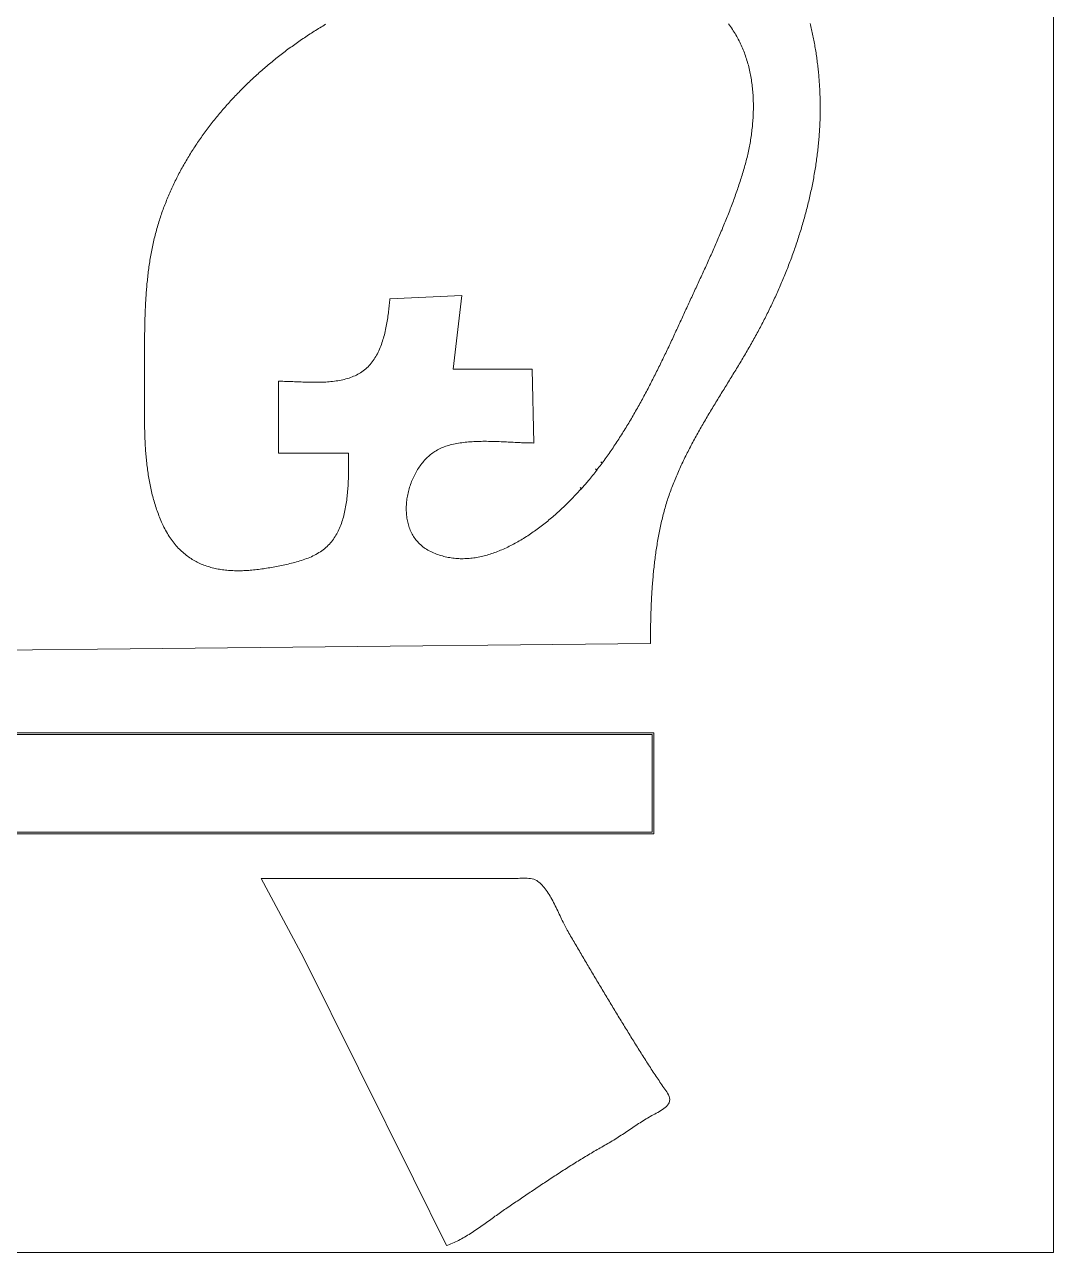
# Model space of a CAD drawing. Header units: inches. Extents: x 5.7 to 64.6, y 3.3 to 60.7.
# Drawn here: x 54.788 to 55.829, y 55.003 to 56.245 of the extents above; entities that cross this region are included whole.
import ezdxf

# ---------------------------------------------------------------- set-up
doc = ezdxf.new("R2010")
doc.units = ezdxf.units.IN
doc.header["$MEASUREMENT"] = 0
doc.layers.add('LASER BLACK', color=7, linetype='Continuous', lineweight=0, true_color=0x000000)

msp = doc.modelspace()

# ---------------------------------------------------------------- linework, layer by layer
at = {"layer": 'LASER BLACK'}
for points in [[(53.74711, 56.52305), (53.74711, 55.00301), (55.82937, 55.00301), (55.82937, 56.76771)], [(55.0929, 56.24566), (55.09144, 56.2448), (55.08999, 56.24393), (55.08855, 56.24306), (55.0871, 56.24218), (55.08566, 56.2413), (55.08423, 56.24041), (55.08279, 56.23951), (55.08136, 56.23861), (55.07993, 56.2377), (55.07851, 56.23679), (55.07708, 56.23587), (55.07566, 56.23494), (55.07425, 56.23401), (55.07284, 56.23307), (55.07143, 56.23213), (55.07002, 56.23118), (55.06862, 56.23022), (55.06722, 56.22926), (55.06582, 56.2283), (55.06443, 56.22732), (55.06304, 56.22635), (55.06166, 56.22536), (55.06027, 56.22437), (55.0589, 56.22338), (55.05752, 56.22238), (55.05615, 56.22137), (55.05479, 56.22036), (55.05342, 56.21935), (55.05206, 56.21832), (55.05071, 56.2173), (55.04936, 56.21626), (55.04801, 56.21522), (55.04667, 56.21418), (55.04533, 56.21313), (55.044, 56.21207), (55.04267, 56.21101), (55.04134, 56.20995), (55.04002, 56.20888), (55.0387, 56.2078), (55.03739, 56.20672), (55.03608, 56.20563), (55.03477, 56.20454), (55.03347, 56.20344), (55.03218, 56.20234), (55.03089, 56.20123), (55.0296, 56.20012), (55.02832, 56.199), (55.02704, 56.19788), (55.02577, 56.19675), (55.0245, 56.19562), (55.02324, 56.19448), (55.02198, 56.19333), (55.02073, 56.19219), (55.01948, 56.19103), (55.01824, 56.18987), (55.017, 56.18871), (55.01577, 56.18754), (55.01454, 56.18637), (55.01332, 56.18519), (55.0121, 56.18401), (55.01089, 56.18282), (55.00968, 56.18162), (55.00848, 56.18043), (55.00728, 56.17922), (55.00609, 56.17802), (55.00491, 56.1768), (55.00373, 56.17559), (55.00255, 56.17436), (55.00138, 56.17314), (55.00022, 56.17191), (54.99906, 56.17067), (54.99791, 56.16943), (54.99676, 56.16819), (54.99562, 56.16694), (54.99449, 56.16568), (54.99336, 56.16442), (54.99224, 56.16316), (54.99112, 56.16189), (54.99001, 56.16062), (54.9889, 56.15934), (54.9878, 56.15806), (54.98671, 56.15677), (54.98562, 56.15548), (54.98454, 56.15419), (54.98347, 56.15289), (54.9824, 56.15158), (54.98134, 56.15027), (54.98028, 56.14896), (54.97923, 56.14764), (54.97819, 56.14632), (54.97716, 56.145), (54.97613, 56.14367), (54.9751, 56.14233), (54.97409, 56.141), (54.97308, 56.13965), (54.97207, 56.13831), (54.97108, 56.13696), (54.97009, 56.1356), (54.96911, 56.13424), (54.96813, 56.13288), (54.96716, 56.13151), (54.9662, 56.13014), (54.96524, 56.12876), (54.9643, 56.12738), (54.96335, 56.126), (54.96242, 56.12461), (54.96149, 56.12322), (54.96057, 56.12183), (54.95966, 56.12043), (54.95876, 56.11902), (54.95786, 56.11762), (54.95697, 56.1162), (54.95609, 56.11479), (54.95521, 56.11337), (54.95434, 56.11195), (54.95348, 56.11052), (54.95263, 56.10909), (54.95178, 56.10766), (54.95095, 56.10622), (54.95012, 56.10478), (54.94929, 56.10333), (54.94848, 56.10188), (54.94767, 56.10043), (54.94687, 56.09898), (54.94608, 56.09752), (54.9453, 56.09605), (54.94452, 56.09459), (54.94376, 56.09311), (54.943, 56.09164), (54.94225, 56.09016), (54.9415, 56.08868), (54.94077, 56.0872), (54.94004, 56.08571), (54.93933, 56.08422), (54.93862, 56.08272), (54.93792, 56.08122), (54.93722, 56.07972), (54.93654, 56.07822), (54.93586, 56.07671), (54.93519, 56.0752), (54.93454, 56.07368), (54.93389, 56.07216), (54.93324, 56.07064), (54.93261, 56.06912), (54.93199, 56.06759), (54.93137, 56.06606), (54.93076, 56.06452), (54.93017, 56.06299), (54.92958, 56.06144), (54.929, 56.0599), (54.92843, 56.05835), (54.92787, 56.0568), (54.92731, 56.05525), (54.92677, 56.05369), (54.92623, 56.05213), (54.92571, 56.05057), (54.92519, 56.04901), (54.92469, 56.04744), (54.92419, 56.04587), (54.92367, 56.0442), (54.92317, 56.04253), (54.92268, 56.04086), (54.9222, 56.03918), (54.92173, 56.03751), (54.92127, 56.03583), (54.92083, 56.03415), (54.9204, 56.03247), (54.91997, 56.03079), (54.91956, 56.0291), (54.91916, 56.02742), (54.91877, 56.02573), (54.9184, 56.02404), (54.91803, 56.02235), (54.91767, 56.02066), (54.91732, 56.01897), (54.91699, 56.01727), (54.91666, 56.01558), (54.91634, 56.01388), (54.91603, 56.01218), (54.91574, 56.01048), (54.91545, 56.00878), (54.91517, 56.00708), (54.9149, 56.00537), (54.91464, 56.00367), (54.91438, 56.00196), (54.91414, 56.00025), (54.9139, 55.99854), (54.91367, 55.99683), (54.91346, 55.99512), (54.91324, 55.99341), (54.91304, 55.99169), (54.91285, 55.98998), (54.91266, 55.98826), (54.91248, 55.98655), (54.9123, 55.98483), (54.91214, 55.98311), (54.91198, 55.98139), (54.91183, 55.97967), (54.91168, 55.97795), (54.91154, 55.97623), (54.91141, 55.97451), (54.91128, 55.97278), (54.91116, 55.97106), (54.91105, 55.96933), (54.91094, 55.96761), (54.91084, 55.96588), (54.91074, 55.96416), (54.91065, 55.96243), (54.91056, 55.9607), (54.91048, 55.95897), (54.9104, 55.95724), (54.91033, 55.95551), (54.91026, 55.95378), (54.9102, 55.95205), (54.91014, 55.95032), (54.91009, 55.94859), (54.91004, 55.94686), (54.90999, 55.94513), (54.90995, 55.9434), (54.90991, 55.94166), (54.90988, 55.93993), (54.90984, 55.9382), (54.90982, 55.93646), (54.90979, 55.93473), (54.90977, 55.933), (54.90975, 55.93126), (54.90973, 55.92953), (54.90972, 55.9278), (54.9097, 55.92606), (54.90969, 55.92433), (54.90968, 55.92259), (54.90968, 55.92086), (54.90967, 55.91913), (54.90967, 55.91739), (54.90967, 55.91566), (54.90967, 55.91393), (54.90967, 55.91219), (54.90967, 55.91046), (54.90967, 55.90873), (54.90967, 55.907), (54.90967, 55.90526), (54.90968, 55.90353), (54.90968, 55.9018), (54.90969, 55.90007), (54.90969, 55.89834), (54.90969, 55.89661), (54.9097, 55.89488), (54.9097, 55.89315), (54.9097, 55.89142), (54.9097, 55.88969), (54.9097, 55.88796), (54.9097, 55.88627), (54.9097, 55.88457), (54.9097, 55.88287), (54.90969, 55.88117), (54.90968, 55.87946), (54.90967, 55.87775), (54.90966, 55.87604), (54.90965, 55.87433), (54.90964, 55.87262), (54.90963, 55.8709), (54.90962, 55.86919), (54.90961, 55.86747), (54.9096, 55.86575), (54.90959, 55.86402), (54.90958, 55.8623), (54.90958, 55.86057), (54.90957, 55.85885), (54.90957, 55.85712), (54.90957, 55.85539), (54.90957, 55.85366), (54.90957, 55.85193), (54.90958, 55.8502), (54.90959, 55.84847), (54.9096, 55.84674), (54.90962, 55.845), (54.90964, 55.84327), (54.90966, 55.84154), (54.90969, 55.8398), (54.90972, 55.83807), (54.90976, 55.83633), (54.9098, 55.8346), (54.90985, 55.83287), (54.9099, 55.83113), (54.90996, 55.8294), (54.91003, 55.82767), (54.9101, 55.82593), (54.91018, 55.8242), (54.91026, 55.82247), (54.91035, 55.82074), (54.91045, 55.81901), (54.91056, 55.81728), (54.91067, 55.81556), (54.91079, 55.81383), (54.91092, 55.8121), (54.91106, 55.81038), (54.9112, 55.80866), (54.91136, 55.80694), (54.91152, 55.80522), (54.9117, 55.8035), (54.91188, 55.80179), (54.91207, 55.80007), (54.91228, 55.79836), (54.91249, 55.79665), (54.91271, 55.79495), (54.91295, 55.79324), (54.91319, 55.79154), (54.91345, 55.78984), (54.91372, 55.78814), (54.914, 55.78645), (54.91429, 55.78476), (54.9146, 55.78307), (54.91491, 55.78138), (54.91524, 55.7797), (54.91558, 55.77802), (54.91594, 55.77634), (54.91631, 55.77467), (54.91669, 55.773), (54.91709, 55.77134), (54.9175, 55.76967), (54.91793, 55.76801), (54.91837, 55.76636), (54.91882, 55.76471), (54.91929, 55.76306), (54.91978, 55.76142), (54.92028, 55.75978), (54.92079, 55.75814), (54.92133, 55.75651), (54.92188, 55.75489), (54.92244, 55.75327), (54.92303, 55.75165), (54.92363, 55.75004), (54.92424, 55.74843), (54.92488, 55.74683), (54.92553, 55.74523), (54.9262, 55.74364), (54.92689, 55.74205), (54.9276, 55.74047), (54.92841, 55.73871), (54.92925, 55.737), (54.9301, 55.73532), (54.93097, 55.73368), (54.93185, 55.73208), (54.93276, 55.73052), (54.93368, 55.729), (54.93462, 55.72751), (54.93557, 55.72606), (54.93655, 55.72465), (54.93753, 55.72327), (54.93854, 55.72193), (54.93956, 55.72062), (54.9406, 55.71935), (54.94165, 55.71811), (54.94272, 55.71691), (54.9438, 55.71574), (54.9449, 55.71461), (54.94601, 55.71351), (54.94714, 55.71244), (54.94828, 55.7114), (54.94944, 55.7104), (54.95061, 55.70943), (54.9518, 55.70849), (54.953, 55.70758), (54.95421, 55.7067), (54.95544, 55.70586), (54.95668, 55.70504), (54.95793, 55.70425), (54.95919, 55.7035), (54.96047, 55.70277), (54.96177, 55.70207), (54.96307, 55.7014), (54.96439, 55.70076), (54.96571, 55.70014), (54.96705, 55.69955), (54.9684, 55.69899), (54.96977, 55.69846), (54.97114, 55.69795), (54.97253, 55.69747), (54.97392, 55.69702), (54.97533, 55.69659), (54.97675, 55.69618), (54.97817, 55.6958), (54.97961, 55.69545), (54.98106, 55.69511), (54.98252, 55.69481), (54.98399, 55.69452), (54.98546, 55.69426), (54.98695, 55.69402), (54.98844, 55.6938), (54.98995, 55.6936), (54.99146, 55.69343), (54.99298, 55.69328), (54.99451, 55.69314), (54.99605, 55.69303), (54.99759, 55.69294), (54.99914, 55.69287), (55.00071, 55.69281), (55.00227, 55.69278), (55.00385, 55.69276), (55.00543, 55.69277), (55.00702, 55.69279), (55.00861, 55.69283), (55.01022, 55.69288), (55.01182, 55.69295), (55.01344, 55.69304), (55.01506, 55.69315), (55.01668, 55.69327), (55.01831, 55.69341), (55.01995, 55.69356), (55.02159, 55.69373), (55.02324, 55.69391), (55.02489, 55.69411), (55.02655, 55.69431), (55.02821, 55.69454), (55.02987, 55.69477), (55.03154, 55.69502), (55.03321, 55.69528), (55.03489, 55.69556), (55.03657, 55.69584), (55.03825, 55.69614), (55.03994, 55.69644), (55.04162, 55.69676), (55.04332, 55.69709), (55.04495, 55.69741), (55.04661, 55.69774), (55.04827, 55.69808), (55.04995, 55.69843), (55.05164, 55.69879), (55.05333, 55.69915), (55.05503, 55.69954), (55.05674, 55.69993), (55.05844, 55.70035), (55.06015, 55.70077), (55.06186, 55.70122), (55.06356, 55.70169), (55.06526, 55.70218), (55.06695, 55.70269), (55.06864, 55.70323), (55.07031, 55.70379), (55.07198, 55.70437), (55.07363, 55.70499), (55.07526, 55.70563), (55.07688, 55.70631), (55.07848, 55.70701), (55.08006, 55.70775), (55.08162, 55.70853), (55.08315, 55.70934), (55.08466, 55.71019), (55.08614, 55.71107), (55.08759, 55.712), (55.08901, 55.71297), (55.0904, 55.71398), (55.09175, 55.71503), (55.09307, 55.71614), (55.09435, 55.71728), (55.09559, 55.71848), (55.09679, 55.71972), (55.09783, 55.72089), (55.09884, 55.7221), (55.09982, 55.72334), (55.10075, 55.72462), (55.10165, 55.72592), (55.10251, 55.72726), (55.10334, 55.72863), (55.10414, 55.73003), (55.1049, 55.73146), (55.10563, 55.73292), (55.10632, 55.7344), (55.10699, 55.73591), (55.10762, 55.73744), (55.10823, 55.73899), (55.1088, 55.74057), (55.10935, 55.74217), (55.10987, 55.74378), (55.11036, 55.74542), (55.11083, 55.74707), (55.11127, 55.74874), (55.11169, 55.75042), (55.11208, 55.75212), (55.11245, 55.75383), (55.1128, 55.75555), (55.11312, 55.75728), (55.11343, 55.75902), (55.11371, 55.76077), (55.11397, 55.76253), (55.11422, 55.76429), (55.11444, 55.76606), (55.11465, 55.76783), (55.11484, 55.76961), (55.11501, 55.77138), (55.11517, 55.77316), (55.11532, 55.77494), (55.11545, 55.77671), (55.11557, 55.77848), (55.11567, 55.78025), (55.11576, 55.78201), (55.11584, 55.78377), (55.11591, 55.78552), (55.11597, 55.78726), (55.11603, 55.78899), (55.11607, 55.79071), (55.11611, 55.79242), (55.11613, 55.79412), (55.11616, 55.7958), (55.11617, 55.79747), (55.11619, 55.79912), (55.11619, 55.80075), (55.1162, 55.80237), (55.1162, 55.80397), (55.1162, 55.80554), (55.1162, 55.80709), (55.1162, 55.80863), (55.1162, 55.81013), (55.11619, 55.81161)], [(55.50354, 56.24195), (55.50258, 56.24332), (55.50161, 56.24467), (55.50063, 56.24601)], [(55.53046, 55.93488), (55.53126, 55.93637), (55.53206, 55.93786), (55.53285, 55.93936), (55.53365, 55.94086), (55.53443, 55.94237), (55.53522, 55.94387), (55.536, 55.94539), (55.53677, 55.9469), (55.53755, 55.94842), (55.53832, 55.94994), (55.53908, 55.95147), (55.53984, 55.953), (55.5406, 55.95453), (55.54136, 55.95607), (55.54211, 55.95761), (55.54286, 55.95915), (55.5436, 55.9607), (55.54434, 55.96224), (55.54507, 55.9638), (55.5458, 55.96535), (55.54653, 55.96691), (55.54725, 55.96848), (55.54797, 55.97004), (55.54869, 55.97161), (55.5494, 55.97318), (55.5501, 55.97476), (55.5508, 55.97633), (55.5515, 55.97791), (55.55219, 55.9795), (55.55288, 55.98108), (55.55357, 55.98267), (55.55425, 55.98426), (55.55492, 55.98586), (55.55559, 55.98746), (55.55626, 55.98906), (55.55692, 55.99066), (55.55758, 55.99227), (55.55823, 55.99387), (55.55887, 55.99548), (55.55952, 55.9971), (55.56015, 55.99871), (55.56079, 56.00033), (55.56142, 56.00195), (55.56204, 56.00358), (55.56266, 56.0052), (55.56327, 56.00683), (55.56388, 56.00846), (55.56448, 56.01009), (55.56508, 56.01173), (55.56567, 56.01336), (55.56626, 56.015), (55.56684, 56.01664), (55.56742, 56.01829), (55.56799, 56.01993), (55.56856, 56.02158), (55.56912, 56.02323), (55.56967, 56.02488), (55.57022, 56.02653), (55.57077, 56.02819), (55.57131, 56.02985), (55.57184, 56.0315), (55.57237, 56.03316), (55.57289, 56.03483), (55.57341, 56.03649), (55.57392, 56.03816), (55.57443, 56.03982), (55.57493, 56.04149), (55.57542, 56.04316), (55.57591, 56.04484), (55.57639, 56.04651), (55.57687, 56.04819), (55.57734, 56.04986), (55.5778, 56.05154), (55.57826, 56.05322), (55.57871, 56.0549), (55.57916, 56.05658), (55.5796, 56.05827), (55.58003, 56.05995), (55.58046, 56.06164), (55.58088, 56.06333), (55.5813, 56.06502), (55.58171, 56.0667), (55.58211, 56.0684), (55.58251, 56.07009), (55.58289, 56.07178), (55.58328, 56.07347), (55.58365, 56.07517), (55.58402, 56.07686), (55.58439, 56.07856), (55.58475, 56.08026), (55.5851, 56.08196), (55.58544, 56.08366), (55.58578, 56.08536), (55.58611, 56.08706), (55.58643, 56.08876), (55.58675, 56.09046), (55.58706, 56.09216), (55.58736, 56.09387), (55.58765, 56.09557), (55.58794, 56.09727), (55.58822, 56.09898), (55.5885, 56.10068), (55.58877, 56.10239), (55.58903, 56.10409), (55.58928, 56.1058), (55.58953, 56.10751), (55.58977, 56.10921), (55.59, 56.11092), (55.59022, 56.11263), (55.59044, 56.11434), (55.59065, 56.11604), (55.59085, 56.11775), (55.59104, 56.11946), (55.59123, 56.12117), (55.59141, 56.12288), (55.59158, 56.12458), (55.59175, 56.12629), (55.5919, 56.128), (55.59205, 56.12971), (55.59219, 56.13142), (55.59233, 56.13312), (55.59245, 56.13483), (55.59257, 56.13654), (55.59268, 56.13824), (55.59278, 56.13995), (55.59288, 56.14166), (55.59296, 56.14336), (55.59304, 56.14507), (55.59311, 56.14677), (55.59317, 56.14848), (55.59323, 56.15018), (55.59327, 56.15188), (55.59331, 56.15359), (55.59334, 56.15529), (55.59336, 56.15699), (55.59337, 56.15869), (55.59338, 56.16039), (55.59337, 56.16193), (55.59336, 56.16347), (55.59335, 56.16502), (55.59333, 56.16657), (55.5933, 56.16812), (55.59326, 56.16967), (55.59322, 56.17123), (55.59318, 56.17279), (55.59312, 56.17434), (55.59306, 56.17591), (55.593, 56.17747), (55.59292, 56.17904), (55.59284, 56.1806), (55.59276, 56.18217), (55.59266, 56.18374), (55.59256, 56.18532), (55.59246, 56.18689), (55.59234, 56.18846), (55.59222, 56.19004), (55.59209, 56.19161), (55.59196, 56.19319), (55.59182, 56.19477), (55.59167, 56.19635), (55.59152, 56.19793), (55.59135, 56.19951), (55.59119, 56.20109), (55.59101, 56.20267), (55.59083, 56.20425), (55.59064, 56.20583), (55.59044, 56.20741), (55.59024, 56.20899), (55.59002, 56.21057), (55.58981, 56.21215), (55.58958, 56.21373), (55.58935, 56.2153), (55.5891, 56.21688), (55.58886, 56.21846), (55.5886, 56.22003), (55.58834, 56.22161), (55.58807, 56.22318), (55.58779, 56.22475), (55.5875, 56.22632), (55.58721, 56.22789), (55.58691, 56.22946), (55.5866, 56.23103), (55.58629, 56.23259), (55.58596, 56.23415), (55.58563, 56.23571), (55.58529, 56.23727), (55.58494, 56.23883), (55.58459, 56.24038), (55.58423, 56.24193), (55.58386, 56.24348), (55.58348, 56.24503), (55.58309, 56.24657)], [(55.51678, 56.10139), (55.51722, 56.10295), (55.51766, 56.10452), (55.51808, 56.1061), (55.51849, 56.10768), (55.5189, 56.10927), (55.51929, 56.11086), (55.51967, 56.11247), (55.52005, 56.11408), (55.52041, 56.11569), (55.52076, 56.11731), (55.52111, 56.11894), (55.52144, 56.12057), (55.52176, 56.12221), (55.52207, 56.12386), (55.52237, 56.1255), (55.52265, 56.12716), (55.52293, 56.12881), (55.52319, 56.13048), (55.52344, 56.13214), (55.52368, 56.13381), (55.52391, 56.13548), (55.52413, 56.13716), (55.52433, 56.13884), (55.52452, 56.14052), (55.52469, 56.1422), (55.52486, 56.14389), (55.52501, 56.14557), (55.52515, 56.14726), (55.52527, 56.14896), (55.52538, 56.15065), (55.52547, 56.15234), (55.52556, 56.15404), (55.52562, 56.15573), (55.52568, 56.15743), (55.52571, 56.15913), (55.52574, 56.16082), (55.52575, 56.16252), (55.52574, 56.16421), (55.52572, 56.16591), (55.52568, 56.1676), (55.52563, 56.16929), (55.52556, 56.17099), (55.52548, 56.17268), (55.52538, 56.17436), (55.52526, 56.17605), (55.52513, 56.17773), (55.52498, 56.17941), (55.52481, 56.18109), (55.52463, 56.18277), (55.52443, 56.18444), (55.52421, 56.18611), (55.52398, 56.18777), (55.52373, 56.18943), (55.52346, 56.19109), (55.52317, 56.19274), (55.52286, 56.19439), (55.52254, 56.19604), (55.5222, 56.19767), (55.52184, 56.19931), (55.52146, 56.20093), (55.52106, 56.20255), (55.52064, 56.20417), (55.5202, 56.20578), (55.51975, 56.20738), (55.51927, 56.20898), (55.51878, 56.21057), (55.51826, 56.21215), (55.51773, 56.21373), (55.51717, 56.21529), (55.5166, 56.21685), (55.516, 56.2184), (55.51538, 56.21995), (55.51475, 56.22148), (55.51409, 56.22301), (55.51341, 56.22452), (55.51271, 56.22603), (55.51198, 56.22753), (55.51124, 56.22902), (55.51047, 56.2305), (55.50969, 56.23197), (55.50888, 56.23342), (55.50804, 56.23487), (55.50719, 56.23631), (55.50631, 56.23774), (55.50541, 56.23915), (55.50449, 56.24055), (55.50354, 56.24195)], [(55.45683, 55.95564), (55.45755, 55.9572), (55.45826, 55.95876), (55.45898, 55.96032), (55.4597, 55.96189), (55.46042, 55.96345), (55.46115, 55.96501), (55.46187, 55.96658), (55.46259, 55.96815), (55.46332, 55.96971), (55.46404, 55.97128), (55.46477, 55.97285), (55.4655, 55.97442), (55.46623, 55.97599), (55.46695, 55.97756), (55.46768, 55.97913), (55.46841, 55.9807), (55.46914, 55.98227), (55.46987, 55.98384), (55.4706, 55.98542), (55.47132, 55.98699), (55.47205, 55.98857), (55.47278, 55.99015), (55.47351, 55.99172), (55.47423, 55.9933), (55.47496, 55.99488), (55.47568, 55.99646), (55.47641, 55.99804), (55.47713, 55.99962), (55.47785, 56.0012), (55.47858, 56.00279), (55.4793, 56.00437), (55.48002, 56.00596), (55.48073, 56.00754), (55.48145, 56.00913), (55.48216, 56.01072), (55.48288, 56.0123), (55.48359, 56.01389), (55.4843, 56.01548), (55.485, 56.01708), (55.48571, 56.01867), (55.48641, 56.02026), (55.48711, 56.02186), (55.48781, 56.02345), (55.48851, 56.02505), (55.4892, 56.02665), (55.48989, 56.02824), (55.49058, 56.02984), (55.49126, 56.03144), (55.49195, 56.03305), (55.49263, 56.03465), (55.4933, 56.03625), (55.49398, 56.03786), (55.49465, 56.03946), (55.49531, 56.04107), (55.49598, 56.04268), (55.49664, 56.04429), (55.49729, 56.0459), (55.49795, 56.04751), (55.49859, 56.04912), (55.49924, 56.05073), (55.49988, 56.05235), (55.50052, 56.05397), (55.50115, 56.05558), (55.50178, 56.0572), (55.5024, 56.05882), (55.50302, 56.06044), (55.50364, 56.06207), (55.50425, 56.06369), (55.50485, 56.06531), (55.50545, 56.06694), (55.50605, 56.06857), (55.50664, 56.0702), (55.50722, 56.07183), (55.5078, 56.07346), (55.50838, 56.07509), (55.50895, 56.07672), (55.50951, 56.07836), (55.51007, 56.07999), (55.51062, 56.08163), (55.51117, 56.08327), (55.51171, 56.08491), (55.51225, 56.08655), (55.51278, 56.0882), (55.5133, 56.08984), (55.51382, 56.09149), (55.51433, 56.09313), (55.51483, 56.09478), (55.51533, 56.09643), (55.51582, 56.09809), (55.51631, 56.09974), (55.51678, 56.10139)], [(55.11619, 55.81161), (55.04505, 55.81161), (55.04505, 55.88449), (55.04659, 55.88449), (55.04815, 55.88447), (55.04973, 55.88444), (55.05134, 55.8844), (55.05296, 55.88435), (55.0546, 55.8843), (55.05625, 55.88424), (55.05792, 55.88417), (55.05961, 55.88411), (55.06131, 55.88403), (55.06302, 55.88396), (55.06475, 55.88389), (55.06648, 55.88382), (55.06822, 55.88375), (55.06998, 55.88369), (55.07174, 55.88363), (55.0735, 55.88358), (55.07527, 55.88353), (55.07705, 55.88349), (55.07882, 55.88347), (55.0806, 55.88345), (55.08238, 55.88345), (55.08417, 55.88345), (55.08594, 55.88348), (55.08772, 55.88352), (55.0895, 55.88357), (55.09127, 55.88365), (55.09303, 55.88374), (55.09479, 55.88386), (55.09654, 55.88399), (55.09828, 55.88415), (55.10001, 55.88434), (55.10173, 55.88455), (55.10344, 55.88478), (55.10514, 55.88505), (55.10682, 55.88534), (55.10849, 55.88566), (55.11014, 55.88601), (55.11178, 55.8864), (55.1134, 55.88682), (55.11499, 55.88728), (55.11657, 55.88777), (55.11813, 55.8883), (55.11966, 55.88887), (55.12117, 55.88948), (55.12266, 55.89013), (55.12412, 55.89082), (55.12555, 55.89155), (55.12696, 55.89233), (55.12834, 55.89316), (55.12969, 55.89404), (55.131, 55.89497), (55.13227, 55.89595), (55.13349, 55.89698), (55.13467, 55.89805), (55.13582, 55.89916), (55.13692, 55.90032), (55.13799, 55.90152), (55.13902, 55.90276), (55.14001, 55.90403), (55.14096, 55.90534), (55.14188, 55.90669), (55.14277, 55.90807), (55.14362, 55.90948), (55.14444, 55.91092), (55.14522, 55.91238), (55.14598, 55.91388), (55.1467, 55.9154), (55.14739, 55.91694), (55.14805, 55.9185), (55.14868, 55.92009), (55.14929, 55.92169), (55.14987, 55.92331), (55.15042, 55.92495), (55.15094, 55.92659), (55.15144, 55.92826), (55.15192, 55.92993), (55.15237, 55.93161), (55.1528, 55.9333), (55.15321, 55.935), (55.15359, 55.9367), (55.15396, 55.9384), (55.1543, 55.94011), (55.15463, 55.94181), (55.15494, 55.94351), (55.15523, 55.94521), (55.1555, 55.94691), (55.15576, 55.9486), (55.156, 55.95028), (55.15622, 55.95195), (55.15644, 55.95361), (55.15663, 55.95525), (55.15682, 55.95689), (55.157, 55.9585), (55.15716, 55.9601), (55.15731, 55.96168), (55.15746, 55.96324), (55.15759, 55.96478), (55.15772, 55.96629), (55.15784, 55.96778), (55.23072, 55.97125), (55.22204, 55.89664), (55.30186, 55.89664), (55.3036, 55.82202), (55.30215, 55.82203), (55.30066, 55.82205), (55.29916, 55.82208), (55.29762, 55.82211), (55.29606, 55.82216), (55.29448, 55.82221), (55.29287, 55.82228), (55.29124, 55.82234), (55.28959, 55.82242), (55.28792, 55.8225), (55.28624, 55.82258), (55.28453, 55.82266), (55.28281, 55.82275), (55.28107, 55.82284), (55.27932, 55.82293), (55.27755, 55.82301), (55.27578, 55.8231), (55.27399, 55.82318), (55.27219, 55.82327), (55.27038, 55.82334), (55.26857, 55.82342), (55.26675, 55.82348), (55.26492, 55.82354), (55.26309, 55.8236), (55.26125, 55.82364), (55.25942, 55.82368), (55.25758, 55.8237), (55.25574, 55.82372), (55.2539, 55.82372), (55.25207, 55.82371), (55.25024, 55.82369), (55.24841, 55.82366), (55.24659, 55.82361), (55.24477, 55.82354), (55.24296, 55.82346), (55.24116, 55.82336), (55.23937, 55.82324), (55.23759, 55.8231), (55.23583, 55.82294), (55.23407, 55.82276), (55.23233, 55.82256), (55.23061, 55.82233), (55.2289, 55.82209), (55.22721, 55.82182), (55.22554, 55.82152), (55.22389, 55.8212), (55.22225, 55.82085), (55.22064, 55.82047), (55.21906, 55.82006), (55.2175, 55.81963), (55.21596, 55.81916), (55.21445, 55.81867), (55.21296, 55.81814), (55.21151, 55.81758), (55.21008, 55.81698), (55.20868, 55.81635), (55.20732, 55.81569), (55.20599, 55.81498), (55.20469, 55.81425), (55.20354, 55.81354), (55.2024, 55.81279), (55.20128, 55.81201), (55.20017, 55.81119), (55.19909, 55.81033), (55.19802, 55.80944), (55.19698, 55.80852), (55.19595, 55.80756), (55.19494, 55.80658), (55.19395, 55.80556), (55.19298, 55.80451), (55.19203, 55.80343), (55.1911, 55.80232), (55.1902, 55.80119), (55.18931, 55.80003), (55.18845, 55.79885), (55.18761, 55.79764), (55.18679, 55.79641), (55.18599, 55.79516), (55.18522, 55.79388), (55.18447, 55.79259), (55.18375, 55.79127), (55.18305, 55.78994), (55.18237, 55.78859), (55.18172, 55.78723), (55.1811, 55.78584), (55.1805, 55.78445), (55.17993, 55.78304), (55.17938, 55.78161), (55.17886, 55.78018), (55.17837, 55.77873), (55.1779, 55.77728), (55.17747, 55.77581), (55.17706, 55.77434), (55.17668, 55.77286), (55.17633, 55.77137), (55.17601, 55.76988), (55.17572, 55.76839), (55.17546, 55.76689), (55.17523, 55.76539), (55.17503, 55.76389), (55.17486, 55.76239), (55.17472, 55.76089), (55.17462, 55.75939), (55.17454, 55.75789), (55.1745, 55.75639), (55.17449, 55.7549), (55.17452, 55.75342), (55.17458, 55.75194), (55.17467, 55.75047), (55.1748, 55.74901), (55.17496, 55.74756), (55.17516, 55.74611), (55.17539, 55.74468), (55.17566, 55.74326), (55.17597, 55.74186), (55.17631, 55.74046), (55.17669, 55.73908), (55.1771, 55.73772), (55.17756, 55.73638), (55.17805, 55.73505), (55.17858, 55.73374), (55.17914, 55.73245), (55.17975, 55.73118), (55.1804, 55.72993), (55.18108, 55.72871), (55.18181, 55.72751), (55.18258, 55.72633), (55.18338, 55.72518), (55.18423, 55.72405), (55.18512, 55.72296), (55.18605, 55.72189), (55.18703, 55.72085), (55.18804, 55.71983), (55.1891, 55.71886), (55.19021, 55.71791), (55.19135, 55.71699), (55.19254, 55.71611), (55.19378, 55.71527), (55.19506, 55.71446), (55.19638, 55.71368), (55.19775, 55.71295), (55.1992, 55.71222), (55.20066, 55.71153), (55.20213, 55.71087), (55.2036, 55.71026), (55.20507, 55.70967), (55.20654, 55.70913), (55.20802, 55.70862), (55.20951, 55.70814), (55.21099, 55.7077), (55.21248, 55.7073), (55.21398, 55.70692), (55.21547, 55.70658), (55.21697, 55.70628), (55.21847, 55.70601), (55.21998, 55.70576), (55.22148, 55.70556), (55.22299, 55.70538), (55.2245, 55.70523), (55.22601, 55.70512), (55.22752, 55.70503), (55.22904, 55.70498), (55.23055, 55.70495), (55.23207, 55.70496), (55.23359, 55.70499), (55.23511, 55.70505), (55.23663, 55.70514), (55.23815, 55.70526), (55.23967, 55.7054), (55.24119, 55.70557), (55.2427, 55.70577), (55.24422, 55.706), (55.24574, 55.70625), (55.24726, 55.70652), (55.24878, 55.70682), (55.2503, 55.70715), (55.25181, 55.7075), (55.25333, 55.70787), (55.25484, 55.70827), (55.25635, 55.70868), (55.25786, 55.70913), (55.25937, 55.70959), (55.26088, 55.71008), (55.26238, 55.71059), (55.26388, 55.71112), (55.26538, 55.71167), (55.26688, 55.71224), (55.26837, 55.71283), (55.26986, 55.71344), (55.27135, 55.71407), (55.27283, 55.71471), (55.27431, 55.71538), (55.27579, 55.71606), (55.27726, 55.71677), (55.27873, 55.71749), (55.2802, 55.71822), (55.28166, 55.71897), (55.28312, 55.71974), (55.28457, 55.72053), (55.28601, 55.72133), (55.28745, 55.72214), (55.28889, 55.72297), (55.29032, 55.72382), (55.29175, 55.72467), (55.29317, 55.72555), (55.29458, 55.72643), (55.29599, 55.72733), (55.29739, 55.72824), (55.29879, 55.72916), (55.30018, 55.73009), (55.30156, 55.73103), (55.30294, 55.73199), (55.30431, 55.73295), (55.30567, 55.73393), (55.30702, 55.73491), (55.30837, 55.7359), (55.30971, 55.73691), (55.31104, 55.73792), (55.31236, 55.73894), (55.31368, 55.73996), (55.31499, 55.741), (55.31629, 55.74204), (55.31758, 55.74308), (55.31886, 55.74414), (55.32013, 55.74519), (55.3214, 55.74626), (55.32265, 55.74733), (55.32389, 55.7484), (55.32513, 55.74948), (55.32636, 55.75056), (55.32757, 55.75164), (55.32878, 55.75273), (55.32997, 55.75382), (55.33116, 55.75491), (55.33233, 55.75601), (55.3335, 55.7571), (55.33465, 55.7582), (55.33579, 55.7593), (55.33692, 55.7604), (55.33804, 55.7615), (55.33915, 55.76259), (55.34025, 55.76369), (55.34133, 55.76478), (55.3424, 55.76588), (55.34346, 55.76697), (55.34451, 55.76806), (55.34554, 55.76915), (55.34657, 55.77023), (55.34758, 55.77131), (55.34857, 55.77239), (55.34956, 55.77346), (55.35053, 55.77452), (55.35148, 55.77559), (55.35243, 55.77664), (55.35335, 55.77769), (55.35427, 55.77874), (55.35517, 55.77977), (55.35606, 55.7808), (55.35693, 55.78183), (55.35779, 55.78284), (55.35863, 55.78385)], [(55.35863, 55.78385), (55.35974, 55.78519), (55.36085, 55.78654), (55.36195, 55.7879), (55.36304, 55.78925), (55.36413, 55.79061), (55.36522, 55.79198), (55.36629, 55.79335), (55.36736, 55.79473), (55.36842, 55.79611), (55.36948, 55.79749), (55.37053, 55.79888), (55.37158, 55.80027), (55.37262, 55.80166), (55.37365, 55.80306), (55.37468, 55.80447), (55.3757, 55.80587), (55.37672, 55.80729), (55.37773, 55.8087), (55.37874, 55.81012), (55.37974, 55.81154), (55.38073, 55.81297), (55.38172, 55.8144), (55.38271, 55.81584), (55.38369, 55.81727), (55.38466, 55.81871), (55.38563, 55.82016), (55.38659, 55.82161), (55.38755, 55.82306), (55.3885, 55.82451), (55.38945, 55.82597), (55.39039, 55.82743), (55.39133, 55.8289), (55.39227, 55.83036), (55.3932, 55.83184), (55.39412, 55.83331), (55.39504, 55.83479), (55.39596, 55.83627), (55.39687, 55.83775), (55.39777, 55.83923), (55.39867, 55.84072), (55.39957, 55.84222), (55.40046, 55.84371), (55.40135, 55.84521), (55.40224, 55.84671), (55.40312, 55.84821), (55.40399, 55.84971), (55.40487, 55.85122), (55.40573, 55.85273), (55.4066, 55.85424), (55.40746, 55.85576), (55.40831, 55.85727), (55.40917, 55.85879), (55.41002, 55.86032), (55.41086, 55.86184), (55.4117, 55.86337), (55.41254, 55.86489), (55.41337, 55.86642), (55.41421, 55.86796), (55.41503, 55.86949), (55.41586, 55.87103), (55.41668, 55.87257), (55.4175, 55.87411), (55.41831, 55.87565), (55.41912, 55.87719), (55.41993, 55.87874), (55.42073, 55.88028), (55.42154, 55.88183), (55.42234, 55.88338), (55.42313, 55.88493), (55.42392, 55.88649), (55.42472, 55.88804), (55.4255, 55.8896), (55.42629, 55.89116), (55.42707, 55.89272), (55.42785, 55.89428), (55.42863, 55.89584), (55.4294, 55.8974), (55.43018, 55.89896), (55.43095, 55.90053), (55.43171, 55.90209), (55.43248, 55.90366), (55.43324, 55.90523), (55.434, 55.9068), (55.43476, 55.90837), (55.43552, 55.90994), (55.43628, 55.91151), (55.43703, 55.91308), (55.43778, 55.91465), (55.43853, 55.91623), (55.43928, 55.9178), (55.44002, 55.91937), (55.44077, 55.92095), (55.44151, 55.92253), (55.44225, 55.9241), (55.44299, 55.92568), (55.44373, 55.92725), (55.44447, 55.92883), (55.4452, 55.93041), (55.44594, 55.93198), (55.44667, 55.93356), (55.4474, 55.93514), (55.44813, 55.93672), (55.44886, 55.93829), (55.44959, 55.93987), (55.45032, 55.94145), (55.45105, 55.94303), (55.45177, 55.9446), (55.4525, 55.94618), (55.45322, 55.94776), (55.45394, 55.94933), (55.45467, 55.95091), (55.45539, 55.95249), (55.45611, 55.95406), (55.45683, 55.95564)], [(54.23644, 55.60686), (55.42159, 55.61901), (55.42159, 55.62066), (55.4216, 55.62232), (55.4216, 55.62398), (55.42161, 55.62565), (55.42162, 55.62733), (55.42163, 55.62901), (55.42165, 55.63069), (55.42167, 55.63238), (55.42169, 55.63407), (55.42172, 55.63576), (55.42174, 55.63746), (55.42178, 55.63916), (55.42181, 55.64087), (55.42185, 55.64257), (55.42189, 55.64429), (55.42194, 55.646), (55.42198, 55.64772), (55.42204, 55.64944), (55.42209, 55.65116), (55.42215, 55.65289), (55.42222, 55.65462), (55.42229, 55.65635), (55.42236, 55.65808), (55.42243, 55.65982), (55.42252, 55.66155), (55.4226, 55.66329), (55.42269, 55.66503), (55.42279, 55.66678), (55.42289, 55.66852), (55.42299, 55.67026), (55.4231, 55.67201), (55.42321, 55.67376), (55.42333, 55.6755), (55.42346, 55.67725), (55.42359, 55.679), (55.42372, 55.68075), (55.42386, 55.6825), (55.42401, 55.68425), (55.42416, 55.686), (55.42432, 55.68775), (55.42448, 55.6895), (55.42465, 55.69125), (55.42483, 55.693), (55.42501, 55.69475), (55.42519, 55.6965), (55.42539, 55.69825), (55.42559, 55.69999), (55.42579, 55.70174), (55.42601, 55.70348), (55.42623, 55.70523), (55.42645, 55.70697), (55.42669, 55.70871), (55.42693, 55.71045), (55.42717, 55.71218), (55.42743, 55.71392), (55.42769, 55.71565), (55.42796, 55.71738), (55.42823, 55.71911), (55.42852, 55.72083), (55.42881, 55.72256), (55.42911, 55.72428), (55.42941, 55.72599), (55.42973, 55.72771), (55.43005, 55.72942), (55.43038, 55.73113), (55.43072, 55.73283), (55.43106, 55.73453), (55.43142, 55.73623), (55.43178, 55.73792), (55.43215, 55.73961), (55.43253, 55.7413), (55.43292, 55.74298), (55.43332, 55.74465), (55.43372, 55.74633), (55.43414, 55.74799), (55.43456, 55.74966), (55.43499, 55.75132), (55.43543, 55.75297), (55.43589, 55.75462), (55.43635, 55.75626), (55.43682, 55.7579), (55.4373, 55.75953), (55.43778, 55.76116), (55.43828, 55.76278), (55.43879, 55.76439), (55.43931, 55.766), (55.43984, 55.76761), (55.44038, 55.7692), (55.44092, 55.77079), (55.44148, 55.77238), (55.44205, 55.77395), (55.44263, 55.77552), (55.44322, 55.77709), (55.44382, 55.77864), (55.44446, 55.78027), (55.44511, 55.7819), (55.44577, 55.78352), (55.44643, 55.78513), (55.4471, 55.78674), (55.44778, 55.78835), (55.44847, 55.78995), (55.44917, 55.79155), (55.44987, 55.79314), (55.45058, 55.79473), (55.45129, 55.79632), (55.45202, 55.7979), (55.45275, 55.79948), (55.45348, 55.80105), (55.45423, 55.80262), (55.45498, 55.80419), (55.45573, 55.80575), (55.45649, 55.80731), (55.45726, 55.80887), (55.45803, 55.81042), (55.45881, 55.81197), (55.4596, 55.81352), (55.46039, 55.81507), (55.46119, 55.81661), (55.46199, 55.81815), (55.46279, 55.81968), (55.46361, 55.82121), (55.46442, 55.82274), (55.46524, 55.82427), (55.46607, 55.82579), (55.4669, 55.82732), (55.46773, 55.82884), (55.46857, 55.83035), (55.46942, 55.83187), (55.47026, 55.83338), (55.47111, 55.83489), (55.47197, 55.8364), (55.47283, 55.83791), (55.47369, 55.83941), (55.47456, 55.84091), (55.47542, 55.84241), (55.4763, 55.84391), (55.47717, 55.84541), (55.47805, 55.84691), (55.47893, 55.8484), (55.47981, 55.84989), (55.4807, 55.85138), (55.48159, 55.85287), (55.48248, 55.85436), (55.48337, 55.85585), (55.48426, 55.85734), (55.48516, 55.85882), (55.48606, 55.86031), (55.48696, 55.86179), (55.48786, 55.86327), (55.48876, 55.86476), (55.48967, 55.86624), (55.49057, 55.86772), (55.49148, 55.8692), (55.49238, 55.87068), (55.49329, 55.87216), (55.4942, 55.87364), (55.49511, 55.87512), (55.49602, 55.8766), (55.49693, 55.87807), (55.49784, 55.87955), (55.49875, 55.88103), (55.49966, 55.88251), (55.50057, 55.88399), (55.50148, 55.88547), (55.50239, 55.88695), (55.50329, 55.88843), (55.5042, 55.88991), (55.50511, 55.89139), (55.50601, 55.89287), (55.50692, 55.89435), (55.50782, 55.89584), (55.50872, 55.89732), (55.50962, 55.8988), (55.51052, 55.90029), (55.51142, 55.90178), (55.51231, 55.90326), (55.51321, 55.90475), (55.5141, 55.90624), (55.51499, 55.90773), (55.51587, 55.90923), (55.51676, 55.91072), (55.51764, 55.91222), (55.51852, 55.91371), (55.51939, 55.91521), (55.52027, 55.91671), (55.52114, 55.91821), (55.522, 55.91972), (55.52286, 55.92123), (55.52372, 55.92273), (55.52458, 55.92424), (55.52543, 55.92576), (55.52628, 55.92727), (55.52713, 55.92879), (55.52797, 55.93031), (55.5288, 55.93183), (55.52963, 55.93335), (55.53046, 55.93488)], [(55.37127, 55.80294), (55.37301, 55.8012), (55.37127, 55.80294)], [(55.36606, 55.796), (55.3678, 55.79426), (55.36606, 55.796)], [(55.35045, 55.77691), (55.35218, 55.77517), (55.35045, 55.77691)], [(54.23818, 55.52877), (54.23818, 55.4264), (55.42506, 55.4264), (55.42506, 55.52877), (54.23818, 55.52877)], [(54.23991, 55.52704), (54.23991, 55.42813), (55.42333, 55.42813), (55.42333, 55.52704), (54.23991, 55.52704)], [(55.3065, 55.37924), (55.30508, 55.37998), (55.30356, 55.38056), (55.30195, 55.381), (55.30026, 55.38132), (55.29852, 55.38153), (55.29673, 55.38166), (55.29492, 55.3817), (55.2931, 55.38169), (55.29128, 55.38163), (55.28948, 55.38155), (55.28771, 55.38146), (55.28599, 55.38137), (55.28434, 55.38131), (55.28277, 55.38128), (55.22898, 55.38128), (55.0277, 55.38128)], [(55.0277, 55.38128), (55.07052, 55.30144), (55.18177, 55.07762), (55.2151, 55.00995), (55.21665, 55.01049), (55.2182, 55.01107), (55.21974, 55.01169), (55.22128, 55.01234), (55.22282, 55.01302), (55.22436, 55.01373), (55.22589, 55.01448), (55.22742, 55.01525), (55.22895, 55.01605), (55.23048, 55.01687), (55.232, 55.01772), (55.23351, 55.01859), (55.23503, 55.01948), (55.23654, 55.02039), (55.23804, 55.02132), (55.23954, 55.02227), (55.24104, 55.02323), (55.24253, 55.0242), (55.24402, 55.02519), (55.2455, 55.02619), (55.24698, 55.0272), (55.24845, 55.02822), (55.24992, 55.02924), (55.25138, 55.03027), (55.25283, 55.03131), (55.25428, 55.03234), (55.25573, 55.03338), (55.25717, 55.03442), (55.2586, 55.03545), (55.26002, 55.03648), (55.26144, 55.03751), (55.26285, 55.03853), (55.26426, 55.03955), (55.26566, 55.04055), (55.26705, 55.04155), (55.26844, 55.04253), (55.26981, 55.0435), (55.27118, 55.04446), (55.27254, 55.0454), (55.2739, 55.04632)], [(55.3373, 55.32923), (55.33663, 55.33042), (55.33594, 55.33168), (55.33525, 55.333), (55.33455, 55.33438), (55.33384, 55.33582), (55.33312, 55.3373), (55.33239, 55.33882), (55.33165, 55.34039), (55.33089, 55.34199), (55.33013, 55.34361), (55.32936, 55.34526), (55.32857, 55.34693), (55.32778, 55.34861), (55.32697, 55.3503), (55.32614, 55.352), (55.32531, 55.35369), (55.32446, 55.35538), (55.3236, 55.35706), (55.32272, 55.35872), (55.32183, 55.36036), (55.32092, 55.36198), (55.32, 55.36357), (55.31907, 55.36512), (55.31811, 55.36663), (55.31714, 55.3681), (55.31616, 55.36952), (55.31516, 55.37088), (55.31414, 55.37218), (55.3131, 55.37342), (55.31205, 55.37459), (55.31098, 55.37569), (55.30989, 55.37671), (55.30878, 55.37764), (55.30765, 55.37848), (55.3065, 55.37924)], [(55.41018, 55.20776), (55.40925, 55.20924), (55.40833, 55.21073), (55.4074, 55.21221), (55.40648, 55.21369), (55.40555, 55.21518), (55.40463, 55.21666), (55.40371, 55.21815), (55.40278, 55.21964), (55.40186, 55.22112), (55.40094, 55.22261), (55.40002, 55.2241), (55.39911, 55.22559), (55.39819, 55.22707), (55.39727, 55.22856), (55.39635, 55.23005), (55.39544, 55.23154), (55.39452, 55.23303), (55.39361, 55.23453), (55.3927, 55.23602), (55.39178, 55.23751), (55.39087, 55.239), (55.38996, 55.24049), (55.38905, 55.24199), (55.38814, 55.24348), (55.38723, 55.24498), (55.38633, 55.24647), (55.38542, 55.24796), (55.38451, 55.24946), (55.38361, 55.25096), (55.3827, 55.25245), (55.3818, 55.25395), (55.38089, 55.25545), (55.37999, 55.25694), (55.37909, 55.25844), (55.37818, 55.25994), (55.37728, 55.26144), (55.37638, 55.26294), (55.37548, 55.26444), (55.37458, 55.26594), (55.37368, 55.26744), (55.37279, 55.26894), (55.37189, 55.27044), (55.37099, 55.27194), (55.37009, 55.27344), (55.3692, 55.27494), (55.3683, 55.27645), (55.36741, 55.27795), (55.36651, 55.27945), (55.36562, 55.28096), (55.36473, 55.28246), (55.36384, 55.28396), (55.36294, 55.28547), (55.36205, 55.28697), (55.36116, 55.28848), (55.36027, 55.28998), (55.35938, 55.29149), (55.35849, 55.293), (55.35761, 55.2945), (55.35672, 55.29601), (55.35583, 55.29752), (55.35494, 55.29902), (55.35406, 55.30053), (55.35317, 55.30204), (55.35229, 55.30355), (55.3514, 55.30505), (55.35052, 55.30656), (55.34963, 55.30807), (55.34875, 55.30958), (55.34787, 55.31109), (55.34698, 55.3126), (55.3461, 55.31411), (55.34522, 55.31562), (55.34434, 55.31713), (55.34346, 55.31864), (55.34258, 55.32015), (55.3417, 55.32167), (55.34082, 55.32318), (55.33994, 55.32469), (55.33906, 55.3262), (55.33818, 55.32771), (55.3373, 55.32923)], [(55.44044, 55.15453), (55.44098, 55.15613), (55.44113, 55.15774), (55.44095, 55.15935), (55.44049, 55.16094), (55.43982, 55.16252), (55.439, 55.16406), (55.43807, 55.16555), (55.43709, 55.16697), (55.43612, 55.16832), (55.43522, 55.16959), (55.43422, 55.17103), (55.43322, 55.17247), (55.43222, 55.17392), (55.43123, 55.17537), (55.43024, 55.17682), (55.42926, 55.17827), (55.42828, 55.17973), (55.4273, 55.18119), (55.42633, 55.18265), (55.42536, 55.18411), (55.42439, 55.18558), (55.42343, 55.18705), (55.42246, 55.18852), (55.42151, 55.18999), (55.42055, 55.19146), (55.4196, 55.19293), (55.41864, 55.19441), (55.4177, 55.19589), (55.41675, 55.19737), (55.41581, 55.19885), (55.41486, 55.20033), (55.41392, 55.20181), (55.41299, 55.2033), (55.41205, 55.20478), (55.41111, 55.20627), (55.41018, 55.20776)], [(55.37678, 55.11223), (55.37832, 55.1131), (55.37986, 55.11399), (55.38139, 55.1149), (55.38291, 55.11581), (55.38442, 55.11674), (55.38593, 55.11768), (55.38743, 55.11863), (55.38892, 55.11958), (55.39041, 55.12055), (55.3919, 55.12152), (55.39338, 55.1225), (55.39486, 55.12348), (55.39634, 55.12446), (55.39781, 55.12545), (55.39929, 55.12644), (55.40076, 55.12743), (55.40224, 55.12843), (55.40371, 55.12941), (55.40519, 55.1304), (55.40667, 55.13139), (55.40815, 55.13237), (55.40963, 55.13334), (55.41112, 55.13431), (55.41261, 55.13527), (55.4141, 55.13622), (55.41561, 55.13717), (55.41711, 55.1381), (55.41863, 55.13902), (55.42015, 55.13993), (55.42144, 55.14066), (55.42283, 55.14141), (55.42431, 55.14219), (55.42585, 55.14299), (55.42742, 55.14381), (55.42902, 55.14467), (55.43061, 55.14557), (55.43217, 55.14651), (55.43368, 55.14749), (55.43512, 55.14852), (55.43646, 55.14961), (55.43769, 55.15074), (55.43877, 55.15194), (55.4397, 55.15321), (55.44044, 55.15453)], [(55.2739, 55.04632), (55.27532, 55.04728), (55.27675, 55.04825), (55.27818, 55.04922), (55.27961, 55.05019), (55.28105, 55.05116), (55.28248, 55.05213), (55.28392, 55.0531), (55.28535, 55.05407), (55.28679, 55.05505), (55.28823, 55.05602), (55.28967, 55.057), (55.29112, 55.05798), (55.29256, 55.05895), (55.29401, 55.05993), (55.29546, 55.06091), (55.2969, 55.06189), (55.29835, 55.06286), (55.29981, 55.06384), (55.30126, 55.06482), (55.30271, 55.0658), (55.30417, 55.06677), (55.30563, 55.06775), (55.30708, 55.06873), (55.30854, 55.0697), (55.31, 55.07068), (55.31146, 55.07165), (55.31293, 55.07262), (55.31439, 55.0736), (55.31586, 55.07457), (55.31732, 55.07554), (55.31879, 55.0765), (55.32026, 55.07747), (55.32173, 55.07844), (55.3232, 55.0794), (55.32467, 55.08036), (55.32615, 55.08132), (55.32762, 55.08228), (55.3291, 55.08324), (55.33057, 55.08419), (55.33205, 55.08515), (55.33353, 55.0861), (55.33501, 55.08705), (55.33649, 55.08799), (55.33797, 55.08893), (55.33945, 55.08987), (55.34094, 55.09081), (55.34242, 55.09175), (55.34391, 55.09268), (55.34539, 55.09361), (55.34688, 55.09453), (55.34837, 55.09545), (55.34986, 55.09637), (55.35134, 55.09729), (55.35283, 55.0982), (55.35433, 55.09911), (55.35582, 55.10001), (55.35731, 55.10091), (55.3588, 55.10181), (55.3603, 55.1027), (55.36179, 55.10359), (55.36329, 55.10448), (55.36478, 55.10536), (55.36628, 55.10623), (55.36778, 55.1071), (55.36928, 55.10797), (55.37078, 55.10883), (55.37228, 55.10969), (55.37378, 55.11054), (55.37528, 55.11139), (55.37678, 55.11223)]]:
    msp.add_lwpolyline(points, dxfattribs=at)

doc.saveas('drawing.dxf')
